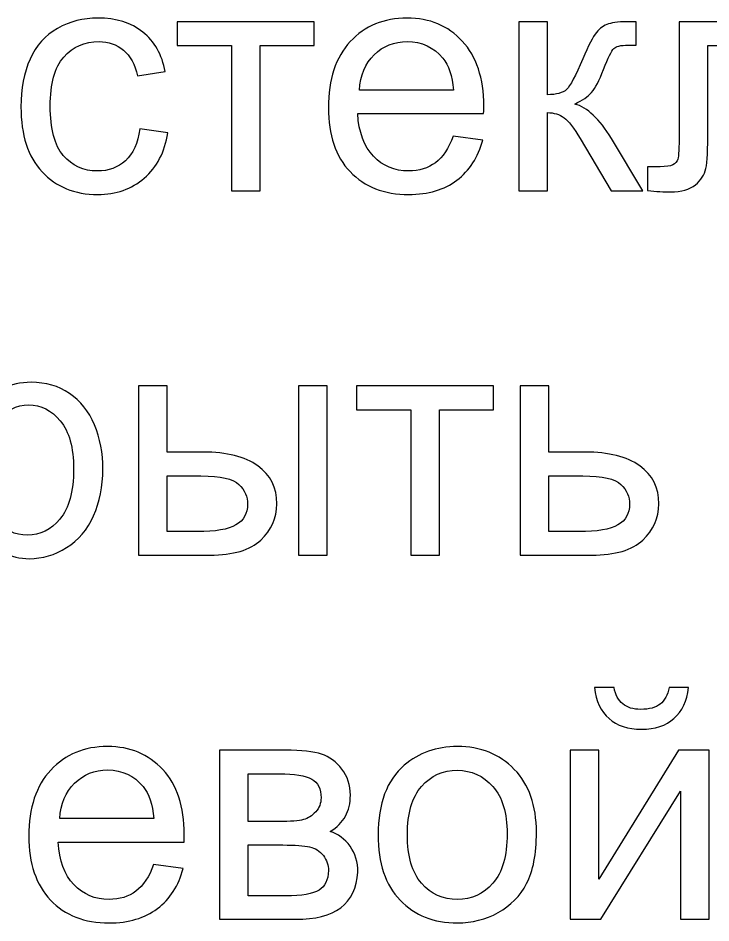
# Model space of a CAD drawing. Header units: millimetres. Extents: x 395 to 1406, y -158 to 315.
# Drawn here: x 902.78 to 920.88, y 258.74 to 282.36 of the extents above; entities that cross this region are included whole.
import ezdxf

# ---------------------------------------------------------------- set-up
doc = ezdxf.new("R2010")
doc.units = ezdxf.units.MM
doc.header["$MEASUREMENT"] = 0
doc.layers.add('layer 1', color=7, linetype='Continuous')
doc.layers.add('Roja', color=1, linetype='Continuous')

msp = doc.modelspace()

# ---------------------------------------------------------------- linework, layer by layer
at = {"layer": 'layer 1', "color": 1}
for points, knots in [([(905.9596, 279.4665), (905.9596, 279.4665), (906.6915, 279.3644), (906.6915, 279.3644), (906.6915, 279.3644), (906.6106, 278.8609), (906.4064, 278.4681), (906.0759, 278.183), (906.0759, 278.183), (905.7455, 277.8979), (905.3385, 277.7561), (904.8577, 277.7561), (904.8577, 277.7561), (904.2549, 277.7561), (903.7699, 277.9532), (903.404, 278.3475), (903.404, 278.3475), (903.0366, 278.7418), (902.8537, 279.3062), (902.8537, 280.0409), (902.8537, 280.0409), (902.8537, 280.5174), (902.9331, 280.933), (903.0905, 281.2904), (903.0905, 281.2904), (903.248, 281.6464), (903.4876, 281.9144), (903.811, 282.0917), (903.811, 282.0917), (904.1329, 282.2704), (904.4832, 282.3597), (904.8633, 282.3597), (904.8633, 282.3597), (905.3413, 282.3597), (905.7341, 282.2392), (906.0377, 281.9967), (906.0377, 281.9967), (906.3426, 281.7541), (906.5383, 281.4095), (906.6234, 280.9642), (906.6234, 280.9642), (906.6234, 280.9642), (905.9001, 280.8536), (905.9001, 280.8536), (905.9001, 280.8536), (905.8306, 281.15), (905.7086, 281.3726), (905.5313, 281.523), (905.5313, 281.523), (905.3555, 281.6719), (905.1427, 281.7471), (904.8931, 281.7471), (904.8931, 281.7471), (904.5159, 281.7471), (904.2095, 281.6123), (903.9727, 281.3428), (903.9727, 281.3428), (903.7372, 281.072), (903.6195, 280.6465), (903.6195, 280.0622), (903.6195, 280.0622), (903.6195, 279.4693), (903.733, 279.0396), (903.9599, 278.7716), (903.9599, 278.7716), (904.1883, 278.5035), (904.4847, 278.3688), (904.8492, 278.3688), (904.8492, 278.3688), (905.1442, 278.3688), (905.3895, 278.4581), (905.5852, 278.6382), (905.5852, 278.6382), (905.7824, 278.8169), (905.9072, 279.0935), (905.9596, 279.4665)], [0, 0, 0, 0, 0.05, 0.05, 0.05, 0.05, 0.1, 0.1, 0.1, 0.1, 0.15, 0.15, 0.15, 0.15, 0.2, 0.2, 0.2, 0.2, 0.25, 0.25, 0.25, 0.25, 0.3, 0.3, 0.3, 0.3, 0.35, 0.35, 0.35, 0.35, 0.4, 0.4, 0.4, 0.4, 0.45, 0.45, 0.45, 0.45, 0.5, 0.5, 0.5, 0.5, 0.55, 0.55, 0.55, 0.55, 0.6, 0.6, 0.6, 0.6, 0.65, 0.65, 0.65, 0.65, 0.7, 0.7, 0.7, 0.7, 0.75, 0.75, 0.75, 0.75, 0.8, 0.8, 0.8, 0.8, 0.85, 0.85, 0.85, 0.85, 0.9, 0.9, 0.9, 0.9, 1, 1, 1, 1]), ([(906.9382, 282.2661), (906.9382, 282.2661), (910.5122, 282.2661), (910.5122, 282.2661), (910.5122, 282.2661), (910.5122, 282.2661), (910.5122, 281.6449), (910.5122, 281.6449), (910.5122, 281.6449), (910.5122, 281.6449), (909.0996, 281.6449), (909.0996, 281.6449), (909.0996, 281.6449), (909.0996, 281.6449), (909.0996, 277.8497), (909.0996, 277.8497), (909.0996, 277.8497), (909.0996, 277.8497), (908.3508, 277.8497), (908.3508, 277.8497), (908.3508, 277.8497), (908.3508, 277.8497), (908.3508, 281.6449), (908.3508, 281.6449), (908.3508, 281.6449), (908.3508, 281.6449), (906.9382, 281.6449), (906.9382, 281.6449), (906.9382, 281.6449), (906.9382, 281.6449), (906.9382, 282.2661), (906.9382, 282.2661)], [0, 0, 0, 0, 0.1111111, 0.1111111, 0.1111111, 0.1111111, 0.2222222, 0.2222222, 0.2222222, 0.2222222, 0.3333333, 0.3333333, 0.3333333, 0.3333333, 0.4444444, 0.4444444, 0.4444444, 0.4444445, 0.5555556, 0.5555556, 0.5555556, 0.5555556, 0.6666667, 0.6666667, 0.6666667, 0.6666667, 0.7777778, 0.7777778, 0.7777778, 0.7777778, 1, 1, 1, 1]), ([(914.1444, 279.2793), (914.1444, 279.2793), (914.9188, 279.1772), (914.9188, 279.1772), (914.9188, 279.1772), (914.7982, 278.7276), (914.5727, 278.3773), (914.2437, 278.1291), (914.2437, 278.1291), (913.9146, 277.8809), (913.4948, 277.7561), (912.9828, 277.7561), (912.9828, 277.7561), (912.339, 277.7561), (911.8284, 277.9547), (911.4511, 278.3518), (911.4511, 278.3518), (911.0739, 278.7475), (910.8853, 279.3048), (910.8853, 280.021), (910.8853, 280.021), (910.8853, 280.7614), (911.0753, 281.3372), (911.4568, 281.7456), (911.4568, 281.7456), (911.8383, 282.1555), (912.3333, 282.3597), (912.9417, 282.3597), (912.9417, 282.3597), (913.5303, 282.3597), (914.0111, 282.1598), (914.3841, 281.7584), (914.3841, 281.7584), (914.7571, 281.357), (914.9443, 280.7926), (914.9443, 280.065), (914.9443, 280.065), (914.9443, 280.021), (914.9429, 279.9544), (914.94, 279.8665), (914.94, 279.8665), (914.94, 279.8665), (911.6511, 279.8665), (911.6511, 279.8665), (911.6511, 279.8665), (911.6795, 279.3828), (911.8156, 279.0112), (912.0624, 278.7545), (912.0624, 278.7545), (912.3078, 278.4978), (912.6155, 278.3688), (912.9828, 278.3688), (912.9828, 278.3688), (913.2566, 278.3688), (913.4906, 278.4411), (913.6835, 278.5858), (913.6835, 278.5858), (913.8778, 278.7304), (914.0309, 278.9616), (914.1444, 279.2793)], [0, 0, 0, 0, 0.0625, 0.0625, 0.0625, 0.0625, 0.125, 0.125, 0.125, 0.125, 0.1875, 0.1875, 0.1875, 0.1875, 0.25, 0.25, 0.25, 0.25, 0.3125, 0.3125, 0.3125, 0.3125, 0.375, 0.375, 0.375, 0.375, 0.4375, 0.4375, 0.4375, 0.4375, 0.5, 0.5, 0.5, 0.5, 0.5625, 0.5625, 0.5625, 0.5625, 0.625, 0.625, 0.625, 0.625, 0.6875, 0.6875, 0.6875, 0.6875, 0.75, 0.75, 0.75, 0.75, 0.8125, 0.8125, 0.8125, 0.8125, 0.875, 0.875, 0.875, 0.875, 1, 1, 1, 1]), ([(915.8562, 282.2661), (915.8562, 282.2661), (916.6051, 282.2661), (916.6051, 282.2661), (916.6051, 282.2661), (916.6051, 282.2661), (916.6051, 280.36), (916.6051, 280.36), (916.6051, 280.36), (916.8433, 280.36), (917.0107, 280.4054), (917.1071, 280.4976), (917.1071, 280.4976), (917.2021, 280.5883), (917.3425, 280.8536), (917.5298, 281.2946), (917.5298, 281.2946), (917.6773, 281.6435), (917.7964, 281.8733), (917.8872, 281.9839), (917.8872, 281.9839), (917.9793, 282.0945), (918.0843, 282.1697), (918.2034, 282.208), (918.2034, 282.208), (918.324, 282.2463), (918.5154, 282.2661), (918.7778, 282.2661), (918.7778, 282.2661), (918.7778, 282.2661), (918.9281, 282.2661), (918.9281, 282.2661), (918.9281, 282.2661), (918.9281, 282.2661), (918.9281, 281.6492), (918.9281, 281.6492), (918.9281, 281.6492), (918.9281, 281.6492), (918.7197, 281.6534), (918.7197, 281.6534), (918.7197, 281.6534), (918.5225, 281.6534), (918.3963, 281.6237), (918.341, 281.5655), (918.341, 281.5655), (918.2828, 281.5045), (918.1935, 281.323), (918.0744, 281.0209), (918.0744, 281.0209), (917.9609, 280.7316), (917.8574, 280.5316), (917.7623, 280.421), (917.7623, 280.421), (917.6687, 280.3104), (917.5227, 280.2097), (917.3255, 280.1175), (917.3255, 280.1175), (917.6475, 280.031), (917.9652, 279.7317), (918.2772, 279.2183), (918.2772, 279.2183), (918.2772, 279.2183), (919.0983, 277.8497), (919.0983, 277.8497), (919.0983, 277.8497), (919.0983, 277.8497), (918.2758, 277.8497), (918.2758, 277.8497), (918.2758, 277.8497), (918.2758, 277.8497), (917.4659, 279.2141), (917.4659, 279.2141), (917.4659, 279.2141), (917.3028, 279.4906), (917.161, 279.6722), (917.0405, 279.7601), (917.0405, 279.7601), (916.9185, 279.848), (916.7738, 279.892), (916.6051, 279.892), (916.6051, 279.892), (916.6051, 279.892), (916.6051, 277.8497), (916.6051, 277.8497), (916.6051, 277.8497), (916.6051, 277.8497), (915.8562, 277.8497), (915.8562, 277.8497), (915.8562, 277.8497), (915.8562, 277.8497), (915.8562, 282.2661), (915.8562, 282.2661)], [0, 0, 0, 0, 0.0416667, 0.0416667, 0.0416667, 0.0416667, 0.0833333, 0.0833333, 0.0833333, 0.0833333, 0.125, 0.125, 0.125, 0.125, 0.1666667, 0.1666667, 0.1666667, 0.1666667, 0.2083333, 0.2083333, 0.2083333, 0.2083333, 0.25, 0.25, 0.25, 0.25, 0.2916667, 0.2916667, 0.2916667, 0.2916667, 0.3333333, 0.3333333, 0.3333333, 0.3333333, 0.375, 0.375, 0.375, 0.375, 0.4166667, 0.4166667, 0.4166667, 0.4166667, 0.4583333, 0.4583333, 0.4583333, 0.4583333, 0.5, 0.5, 0.5, 0.5, 0.5416667, 0.5416667, 0.5416667, 0.5416667, 0.5833333, 0.5833333, 0.5833333, 0.5833333, 0.625, 0.625, 0.625, 0.625, 0.6666667, 0.6666667, 0.6666667, 0.6666667, 0.7083333, 0.7083333, 0.7083333, 0.7083333, 0.75, 0.75, 0.75, 0.75, 0.7916667, 0.7916667, 0.7916667, 0.7916667, 0.8333333, 0.8333333, 0.8333333, 0.8333333, 0.875, 0.875, 0.875, 0.875, 0.9166667, 0.9166667, 0.9166667, 0.9166667, 1, 1, 1, 1]), ([(920.0485, 282.2661), (920.0485, 282.2661), (923.5289, 282.2661), (923.5289, 282.2661), (923.5289, 282.2661), (923.5289, 282.2661), (923.5289, 277.854), (923.5289, 277.854), (923.5289, 277.854), (923.5289, 277.854), (922.7801, 277.854), (922.7801, 277.854), (922.7801, 277.854), (922.7801, 277.854), (922.7801, 281.6449), (922.7801, 281.6449), (922.7801, 281.6449), (922.7801, 281.6449), (920.7974, 281.6449), (920.7974, 281.6449), (920.7974, 281.6449), (920.7974, 281.6449), (920.7974, 279.4481), (920.7974, 279.4481), (920.7974, 279.4481), (920.7974, 278.9361), (920.7804, 278.5985), (920.7477, 278.434), (920.7477, 278.434), (920.7137, 278.2709), (920.6229, 278.1291), (920.474, 278.0071), (920.474, 278.0071), (920.3237, 277.8852), (920.1081, 277.8242), (919.8259, 277.8242), (919.8259, 277.8242), (919.6514, 277.8242), (919.45, 277.8355), (919.2231, 277.8568), (919.2231, 277.8568), (919.2231, 277.8568), (919.2231, 278.4794), (919.2231, 278.4794), (919.2231, 278.4794), (919.2231, 278.4794), (919.5507, 278.4794), (919.5507, 278.4794), (919.5507, 278.4794), (919.7053, 278.4794), (919.8159, 278.495), (919.8826, 278.5276), (919.8826, 278.5276), (919.9493, 278.5588), (919.9932, 278.6099), (920.0159, 278.6794), (920.0159, 278.6794), (920.0372, 278.7489), (920.0485, 278.9744), (920.0485, 279.3559), (920.0485, 279.3559), (920.0485, 279.3559), (920.0485, 282.2661), (920.0485, 282.2661)], [0, 0, 0, 0, 0.0588235, 0.0588235, 0.0588235, 0.0588235, 0.1176471, 0.1176471, 0.1176471, 0.1176471, 0.1764706, 0.1764706, 0.1764706, 0.1764706, 0.2352941, 0.2352941, 0.2352941, 0.2352941, 0.2941176, 0.2941176, 0.2941176, 0.2941177, 0.3529412, 0.3529412, 0.3529412, 0.3529412, 0.4117647, 0.4117647, 0.4117647, 0.4117647, 0.4705882, 0.4705882, 0.4705882, 0.4705882, 0.5294118, 0.5294118, 0.5294118, 0.5294118, 0.5882353, 0.5882353, 0.5882353, 0.5882353, 0.6470588, 0.6470588, 0.6470588, 0.6470588, 0.7058824, 0.7058824, 0.7058824, 0.7058824, 0.7647059, 0.7647059, 0.7647059, 0.7647059, 0.8235294, 0.8235294, 0.8235294, 0.8235294, 0.8823529, 0.8823529, 0.8823529, 0.882353, 1, 1, 1, 1]), ([(911.6937, 280.4791), (911.6937, 280.4791), (914.1529, 280.4791), (914.1529, 280.4791), (914.1529, 280.4791), (914.1203, 280.8507), (914.0253, 281.1287), (913.8707, 281.3145), (913.8707, 281.3145), (913.6338, 281.6024), (913.3246, 281.7471), (912.946, 281.7471), (912.946, 281.7471), (912.6028, 281.7471), (912.3148, 281.6322), (912.0808, 281.4024), (912.0808, 281.4024), (911.8482, 281.1727), (911.7192, 280.8649), (911.6937, 280.4791)], [0, 0, 0, 0, 0.1666667, 0.1666667, 0.1666667, 0.1666667, 0.3333333, 0.3333333, 0.3333333, 0.3333333, 0.5, 0.5, 0.5, 0.5, 0.6666667, 0.6666667, 0.6666667, 0.6666667, 1, 1, 1, 1])]:
    msp.add_open_spline(points, degree=3, knots=knots, dxfattribs=at)
at = {"layer": 'Roja', "color": 1}
for points, knots in [([(901.1645, 266.6498), (901.1645, 266.6498), (901.1645, 272.7596), (901.1645, 272.7596), (901.1645, 272.7596), (901.1645, 272.7596), (901.8453, 272.7596), (901.8453, 272.7596), (901.8453, 272.7596), (901.8453, 272.7596), (901.8453, 272.1796), (901.8453, 272.1796), (901.8453, 272.1796), (902.0055, 272.4036), (902.1871, 272.5724), (902.3899, 272.6845), (902.3899, 272.6845), (902.5913, 272.7965), (902.8366, 272.8532), (903.1245, 272.8532), (903.1245, 272.8532), (903.5018, 272.8532), (903.8337, 272.7568), (904.1216, 272.5625), (904.1216, 272.5625), (904.4095, 272.3696), (904.6265, 272.0959), (904.774, 271.7442), (904.774, 271.7442), (904.9201, 271.391), (904.9938, 271.0053), (904.9938, 270.584), (904.9938, 270.584), (904.9938, 270.1344), (904.913, 269.7288), (904.7513, 269.3672), (904.7513, 269.3672), (904.5896, 269.0069), (904.3542, 268.7304), (904.045, 268.5375), (904.045, 268.5375), (903.7372, 268.346), (903.4125, 268.2496), (903.0721, 268.2496), (903.0721, 268.2496), (902.8225, 268.2496), (902.5984, 268.3021), (902.4012, 268.407), (902.4012, 268.407), (902.2027, 268.512), (902.041, 268.6439), (901.9134, 268.8041), (901.9134, 268.8041), (901.9134, 268.8041), (901.9134, 266.6498), (901.9134, 266.6498), (901.9134, 266.6498), (901.9134, 266.6498), (901.1645, 266.6498), (901.1645, 266.6498)], [0, 0, 0, 0, 0.0625, 0.0625, 0.0625, 0.0625, 0.125, 0.125, 0.125, 0.125, 0.1875, 0.1875, 0.1875, 0.1875, 0.25, 0.25, 0.25, 0.25, 0.3125, 0.3125, 0.3125, 0.3125, 0.375, 0.375, 0.375, 0.375, 0.4375, 0.4375, 0.4375, 0.4375, 0.5, 0.5, 0.5, 0.5, 0.5625, 0.5625, 0.5625, 0.5625, 0.625, 0.625, 0.625, 0.625, 0.6875, 0.6875, 0.6875, 0.6875, 0.75, 0.75, 0.75, 0.75, 0.8125, 0.8125, 0.8125, 0.8125, 0.875, 0.875, 0.875, 0.875, 1, 1, 1, 1]), ([(905.9228, 272.7596), (905.9228, 272.7596), (906.6716, 272.7596), (906.6716, 272.7596), (906.6716, 272.7596), (906.6716, 272.7596), (906.6716, 271.0322), (906.6716, 271.0322), (906.6716, 271.0322), (906.6716, 271.0322), (907.6161, 271.0322), (907.6161, 271.0322), (907.6161, 271.0322), (908.2331, 271.0322), (908.7068, 270.9131), (909.0401, 270.6734), (909.0401, 270.6734), (909.3734, 270.4337), (909.5393, 270.1032), (909.5393, 269.682), (909.5393, 269.682), (909.5393, 269.3133), (909.4003, 268.9984), (909.1223, 268.7361), (909.1223, 268.7361), (908.8444, 268.4737), (908.4004, 268.3432), (907.7892, 268.3432), (907.7892, 268.3432), (907.7892, 268.3432), (905.9228, 268.3432), (905.9228, 268.3432), (905.9228, 268.3432), (905.9228, 268.3432), (905.9228, 272.7596), (905.9228, 272.7596)], [0, 0, 0, 0, 0.1, 0.1, 0.1, 0.1, 0.2, 0.2, 0.2, 0.2, 0.3, 0.3, 0.3, 0.3, 0.4, 0.4, 0.4, 0.4, 0.5, 0.5, 0.5, 0.5, 0.6, 0.6, 0.6, 0.6, 0.7, 0.7, 0.7, 0.7, 0.8, 0.8, 0.8, 0.8, 1, 1, 1, 1]), ([(910.1009, 272.7596), (910.1009, 272.7596), (910.8498, 272.7596), (910.8498, 272.7596), (910.8498, 272.7596), (910.8498, 272.7596), (910.8498, 268.3432), (910.8498, 268.3432), (910.8498, 268.3432), (910.8498, 268.3432), (910.1009, 268.3432), (910.1009, 268.3432), (910.1009, 268.3432), (910.1009, 268.3432), (910.1009, 272.7596), (910.1009, 272.7596)], [0, 0, 0, 0, 0.2, 0.2, 0.2, 0.2, 0.4, 0.4, 0.4, 0.4, 0.6, 0.6, 0.6, 0.6, 1, 1, 1, 1]), ([(911.6227, 272.7596), (911.6227, 272.7596), (915.1967, 272.7596), (915.1967, 272.7596), (915.1967, 272.7596), (915.1967, 272.7596), (915.1967, 272.1384), (915.1967, 272.1384), (915.1967, 272.1384), (915.1967, 272.1384), (913.7841, 272.1384), (913.7841, 272.1384), (913.7841, 272.1384), (913.7841, 272.1384), (913.7841, 268.3432), (913.7841, 268.3432), (913.7841, 268.3432), (913.7841, 268.3432), (913.0353, 268.3432), (913.0353, 268.3432), (913.0353, 268.3432), (913.0353, 268.3432), (913.0353, 272.1384), (913.0353, 272.1384), (913.0353, 272.1384), (913.0353, 272.1384), (911.6227, 272.1384), (911.6227, 272.1384), (911.6227, 272.1384), (911.6227, 272.1384), (911.6227, 272.7596), (911.6227, 272.7596)], [0, 0, 0, 0, 0.1111111, 0.1111111, 0.1111111, 0.1111111, 0.2222222, 0.2222222, 0.2222222, 0.2222222, 0.3333333, 0.3333333, 0.3333333, 0.3333333, 0.4444444, 0.4444444, 0.4444444, 0.4444445, 0.5555556, 0.5555556, 0.5555556, 0.5555556, 0.6666667, 0.6666667, 0.6666667, 0.6666667, 0.7777778, 0.7777778, 0.7777778, 0.7777778, 1, 1, 1, 1]), ([(915.8945, 272.7596), (915.8945, 272.7596), (916.6433, 272.7596), (916.6433, 272.7596), (916.6433, 272.7596), (916.6433, 272.7596), (916.6433, 271.0322), (916.6433, 271.0322), (916.6433, 271.0322), (916.6433, 271.0322), (917.5907, 271.0322), (917.5907, 271.0322), (917.5907, 271.0322), (918.2091, 271.0322), (918.6842, 270.9131), (919.0189, 270.6734), (919.0189, 270.6734), (919.3522, 270.4337), (919.5196, 270.1032), (919.5196, 269.682), (919.5196, 269.682), (919.5196, 269.3133), (919.3806, 268.9984), (919.1012, 268.7361), (919.1012, 268.7361), (918.8232, 268.4737), (918.3779, 268.3432), (917.7652, 268.3432), (917.7652, 268.3432), (917.7652, 268.3432), (915.8945, 268.3432), (915.8945, 268.3432), (915.8945, 268.3432), (915.8945, 268.3432), (915.8945, 272.7596), (915.8945, 272.7596)], [0, 0, 0, 0, 0.1, 0.1, 0.1, 0.1, 0.2, 0.2, 0.2, 0.2, 0.3, 0.3, 0.3, 0.3, 0.4, 0.4, 0.4, 0.4, 0.5, 0.5, 0.5, 0.5, 0.6, 0.6, 0.6, 0.6, 0.7, 0.7, 0.7, 0.7, 0.8, 0.8, 0.8, 0.8, 1, 1, 1, 1]), ([(901.8453, 270.5245), (901.8453, 269.9586), (901.9602, 269.5402), (902.1885, 269.2693), (902.1885, 269.2693), (902.4183, 268.9984), (902.6962, 268.8623), (903.0224, 268.8623), (903.0224, 268.8623), (903.3543, 268.8623), (903.638, 269.0027), (903.8734, 269.2835), (903.8734, 269.2835), (904.1102, 269.5643), (904.2279, 269.9983), (904.2279, 270.5869), (904.2279, 270.5869), (904.2279, 271.1485), (904.1131, 271.5683), (903.8819, 271.8477), (903.8819, 271.8477), (903.6507, 272.1271), (903.3756, 272.2661), (903.0551, 272.2661), (903.0551, 272.2661), (902.7374, 272.2661), (902.4566, 272.1172), (902.2126, 271.8207), (902.2126, 271.8207), (901.9673, 271.5229), (901.8453, 271.0918), (901.8453, 270.5245)], [0, 0, 0, 0, 0.1111111, 0.1111111, 0.1111111, 0.1111111, 0.2222222, 0.2222222, 0.2222222, 0.2222222, 0.3333333, 0.3333333, 0.3333333, 0.3333333, 0.4444444, 0.4444444, 0.4444444, 0.4444445, 0.5555556, 0.5555556, 0.5555556, 0.5555556, 0.6666667, 0.6666667, 0.6666667, 0.6666667, 0.7777778, 0.7777778, 0.7777778, 0.7777778, 1, 1, 1, 1]), ([(906.6716, 268.9559), (906.6716, 268.9559), (907.4573, 268.9559), (907.4573, 268.9559), (907.4573, 268.9559), (907.9296, 268.9559), (908.2685, 269.014), (908.4699, 269.1303), (908.4699, 269.1303), (908.6727, 269.2466), (908.7734, 269.4282), (908.7734, 269.6749), (908.7734, 269.6749), (908.7734, 269.8664), (908.6983, 270.0366), (908.5494, 270.1869), (908.5494, 270.1869), (908.399, 270.3358), (908.0686, 270.411), (907.5566, 270.411), (907.5566, 270.411), (907.5566, 270.411), (906.6716, 270.411), (906.6716, 270.411), (906.6716, 270.411), (906.6716, 270.411), (906.6716, 268.9559), (906.6716, 268.9559)], [0, 0, 0, 0, 0.125, 0.125, 0.125, 0.125, 0.25, 0.25, 0.25, 0.25, 0.375, 0.375, 0.375, 0.375, 0.5, 0.5, 0.5, 0.5, 0.625, 0.625, 0.625, 0.625, 0.75, 0.75, 0.75, 0.75, 1, 1, 1, 1]), ([(916.6433, 268.9559), (916.6433, 268.9559), (917.4319, 268.9559), (917.4319, 268.9559), (917.4319, 268.9559), (917.907, 268.9559), (918.246, 269.014), (918.4488, 269.1303), (918.4488, 269.1303), (918.6516, 269.2466), (918.7537, 269.4282), (918.7537, 269.6749), (918.7537, 269.6749), (918.7537, 269.8664), (918.6785, 270.0366), (918.5282, 270.1869), (918.5282, 270.1869), (918.3779, 270.3358), (918.046, 270.411), (917.5312, 270.411), (917.5312, 270.411), (917.5312, 270.411), (916.6433, 270.411), (916.6433, 270.411), (916.6433, 270.411), (916.6433, 270.411), (916.6433, 268.9559), (916.6433, 268.9559)], [0, 0, 0, 0, 0.125, 0.125, 0.125, 0.125, 0.25, 0.25, 0.25, 0.25, 0.375, 0.375, 0.375, 0.375, 0.5, 0.5, 0.5, 0.5, 0.625, 0.625, 0.625, 0.625, 0.75, 0.75, 0.75, 0.75, 1, 1, 1, 1]), ([(919.7848, 264.887), (919.7848, 264.887), (920.2954, 264.887), (920.2954, 264.887), (920.2954, 264.887), (920.2543, 264.5366), (920.1266, 264.2672), (919.9139, 264.08), (919.9139, 264.08), (919.7011, 263.8913), (919.4189, 263.7977), (919.0658, 263.7977), (919.0658, 263.7977), (918.7112, 263.7977), (918.4275, 263.8913), (918.2162, 264.0771), (918.2162, 264.0771), (918.0049, 264.2643), (917.8773, 264.5338), (917.8361, 264.887), (917.8361, 264.887), (917.8361, 264.887), (918.3467, 264.887), (918.3467, 264.887), (918.3467, 264.887), (918.385, 264.6955), (918.463, 264.5522), (918.5779, 264.4586), (918.5779, 264.4586), (918.6928, 264.3636), (918.8488, 264.3168), (919.0431, 264.3168), (919.0431, 264.3168), (919.2686, 264.3168), (919.4388, 264.3622), (919.5536, 264.4544), (919.5536, 264.4544), (919.6685, 264.5452), (919.7465, 264.6898), (919.7848, 264.887)], [0, 0, 0, 0, 0.0909091, 0.0909091, 0.0909091, 0.0909091, 0.1818182, 0.1818182, 0.1818182, 0.1818182, 0.2727273, 0.2727273, 0.2727273, 0.2727273, 0.3636364, 0.3636364, 0.3636364, 0.3636364, 0.4545455, 0.4545455, 0.4545455, 0.4545455, 0.5454545, 0.5454545, 0.5454545, 0.5454546, 0.6363636, 0.6363636, 0.6363636, 0.6363636, 0.7272727, 0.7272727, 0.7272727, 0.7272727, 0.8181818, 0.8181818, 0.8181818, 0.8181818, 1, 1, 1, 1]), ([(906.3185, 260.2663), (906.3185, 260.2663), (907.0929, 260.1642), (907.0929, 260.1642), (907.0929, 260.1642), (906.9723, 259.7146), (906.7468, 259.3643), (906.4178, 259.1161), (906.4178, 259.1161), (906.0887, 258.8679), (905.6689, 258.7431), (905.1569, 258.7431), (905.1569, 258.7431), (904.5131, 258.7431), (904.0025, 258.9417), (903.6252, 259.3388), (903.6252, 259.3388), (903.248, 259.7345), (903.0594, 260.2918), (903.0594, 261.008), (903.0594, 261.008), (903.0594, 261.7484), (903.2494, 262.3242), (903.6309, 262.7326), (903.6309, 262.7326), (904.0124, 263.1425), (904.5074, 263.3467), (905.1158, 263.3467), (905.1158, 263.3467), (905.7044, 263.3467), (906.1852, 263.1468), (906.5582, 262.7454), (906.5582, 262.7454), (906.9312, 262.344), (907.1184, 261.7796), (907.1184, 261.052), (907.1184, 261.052), (907.1184, 261.008), (907.117, 260.9414), (907.1141, 260.8535), (907.1141, 260.8535), (907.1141, 260.8535), (903.8252, 260.8535), (903.8252, 260.8535), (903.8252, 260.8535), (903.8536, 260.3698), (903.9897, 259.9982), (904.2365, 259.7415), (904.2365, 259.7415), (904.4819, 259.4848), (904.7896, 259.3558), (905.1569, 259.3558), (905.1569, 259.3558), (905.4307, 259.3558), (905.6647, 259.4281), (905.8576, 259.5728), (905.8576, 259.5728), (906.0519, 259.7174), (906.205, 259.9486), (906.3185, 260.2663)], [0, 0, 0, 0, 0.0625, 0.0625, 0.0625, 0.0625, 0.125, 0.125, 0.125, 0.125, 0.1875, 0.1875, 0.1875, 0.1875, 0.25, 0.25, 0.25, 0.25, 0.3125, 0.3125, 0.3125, 0.3125, 0.375, 0.375, 0.375, 0.375, 0.4375, 0.4375, 0.4375, 0.4375, 0.5, 0.5, 0.5, 0.5, 0.5625, 0.5625, 0.5625, 0.5625, 0.625, 0.625, 0.625, 0.625, 0.6875, 0.6875, 0.6875, 0.6875, 0.75, 0.75, 0.75, 0.75, 0.8125, 0.8125, 0.8125, 0.8125, 0.875, 0.875, 0.875, 0.875, 1, 1, 1, 1]), ([(912.1844, 261.0449), (912.1844, 261.8604), (912.4113, 262.4646), (912.8666, 262.8574), (912.8666, 262.8574), (913.2453, 263.1836), (913.709, 263.3467), (914.2551, 263.3467), (914.2551, 263.3467), (914.8607, 263.3467), (915.357, 263.1482), (915.7428, 262.7511), (915.7428, 262.7511), (916.1271, 262.3554), (916.32, 261.8065), (916.32, 261.1073), (916.32, 261.1073), (916.32, 260.54), (916.2349, 260.0947), (916.0647, 259.7699), (916.0647, 259.7699), (915.8946, 259.4451), (915.6464, 259.1927), (915.3202, 259.0126), (915.3202, 259.0126), (914.9954, 258.8324), (914.6394, 258.7431), (914.2551, 258.7431), (914.2551, 258.7431), (913.6367, 258.7431), (913.1375, 258.9402), (912.756, 259.3359), (912.756, 259.3359), (912.3745, 259.7316), (912.1844, 260.3018), (912.1844, 261.0449)], [0, 0, 0, 0, 0.1, 0.1, 0.1, 0.1, 0.2, 0.2, 0.2, 0.2, 0.3, 0.3, 0.3, 0.3, 0.4, 0.4, 0.4, 0.4, 0.5, 0.5, 0.5, 0.5, 0.6, 0.6, 0.6, 0.6, 0.7, 0.7, 0.7, 0.7, 0.8, 0.8, 0.8, 0.8, 1, 1, 1, 1]), ([(908.0388, 263.2531), (908.0388, 263.2531), (909.762, 263.2531), (909.762, 263.2531), (909.762, 263.2531), (910.1846, 263.2531), (910.4995, 263.2177), (910.7066, 263.1468), (910.7066, 263.1468), (910.9122, 263.0758), (911.0895, 262.9468), (911.237, 262.7582), (911.237, 262.7582), (911.3859, 262.5681), (911.4596, 262.3426), (911.4596, 262.0788), (911.4596, 262.0788), (911.4596, 261.8675), (911.4157, 261.6831), (911.3292, 261.5271), (911.3292, 261.5271), (911.2412, 261.3697), (911.1108, 261.2378), (910.9349, 261.1328), (910.9349, 261.1328), (911.142, 261.0634), (911.3136, 260.9343), (911.4511, 260.7442), (911.4511, 260.7442), (911.5873, 260.5556), (911.6554, 260.3301), (911.6554, 260.0706), (911.6554, 260.0706), (911.6284, 259.6522), (911.4781, 259.3416), (911.2072, 259.1402), (911.2072, 259.1402), (910.9363, 258.9374), (910.542, 258.8367), (910.0258, 258.8367), (910.0258, 258.8367), (910.0258, 258.8367), (908.0388, 258.8367), (908.0388, 258.8367), (908.0388, 258.8367), (908.0388, 258.8367), (908.0388, 263.2531), (908.0388, 263.2531)], [0, 0, 0, 0, 0.0769231, 0.0769231, 0.0769231, 0.0769231, 0.1538462, 0.1538462, 0.1538462, 0.1538462, 0.2307692, 0.2307692, 0.2307692, 0.2307692, 0.3076923, 0.3076923, 0.3076923, 0.3076923, 0.3846154, 0.3846154, 0.3846154, 0.3846154, 0.4615385, 0.4615385, 0.4615385, 0.4615385, 0.5384615, 0.5384615, 0.5384615, 0.5384615, 0.6153846, 0.6153846, 0.6153846, 0.6153846, 0.6923077, 0.6923077, 0.6923077, 0.6923077, 0.7692308, 0.7692308, 0.7692308, 0.7692308, 0.8461538, 0.8461538, 0.8461538, 0.8461539, 1, 1, 1, 1]), ([(917.1979, 263.2531), (917.1979, 263.2531), (917.9468, 263.2531), (917.9468, 263.2531), (917.9468, 263.2531), (917.9468, 263.2531), (917.9468, 259.8848), (917.9468, 259.8848), (917.9468, 259.8848), (917.9468, 259.8848), (920.0273, 263.2531), (920.0273, 263.2531), (920.0273, 263.2531), (920.0273, 263.2531), (920.8315, 263.2531), (920.8315, 263.2531), (920.8315, 263.2531), (920.8315, 263.2531), (920.8315, 258.8367), (920.8315, 258.8367), (920.8315, 258.8367), (920.8315, 258.8367), (920.0826, 258.8367), (920.0826, 258.8367), (920.0826, 258.8367), (920.0826, 258.8367), (920.0826, 262.1838), (920.0826, 262.1838), (920.0826, 262.1838), (920.0826, 262.1838), (918.0049, 258.8367), (918.0049, 258.8367), (918.0049, 258.8367), (918.0049, 258.8367), (917.1979, 258.8367), (917.1979, 258.8367), (917.1979, 258.8367), (917.1979, 258.8367), (917.1979, 263.2531), (917.1979, 263.2531)], [0, 0, 0, 0, 0.0909091, 0.0909091, 0.0909091, 0.0909091, 0.1818182, 0.1818182, 0.1818182, 0.1818182, 0.2727273, 0.2727273, 0.2727273, 0.2727273, 0.3636364, 0.3636364, 0.3636364, 0.3636364, 0.4545455, 0.4545455, 0.4545455, 0.4545455, 0.5454545, 0.5454545, 0.5454545, 0.5454546, 0.6363636, 0.6363636, 0.6363636, 0.6363636, 0.7272727, 0.7272727, 0.7272727, 0.7272727, 0.8181818, 0.8181818, 0.8181818, 0.8181818, 1, 1, 1, 1]), ([(903.8678, 261.4661), (903.8678, 261.4661), (906.327, 261.4661), (906.327, 261.4661), (906.327, 261.4661), (906.2944, 261.8377), (906.1994, 262.1157), (906.0448, 262.3015), (906.0448, 262.3015), (905.8079, 262.5894), (905.4987, 262.7341), (905.1201, 262.7341), (905.1201, 262.7341), (904.7769, 262.7341), (904.4889, 262.6192), (904.2549, 262.3894), (904.2549, 262.3894), (904.0223, 262.1597), (903.8933, 261.8519), (903.8678, 261.4661)], [0, 0, 0, 0, 0.1666667, 0.1666667, 0.1666667, 0.1666667, 0.3333333, 0.3333333, 0.3333333, 0.3333333, 0.5, 0.5, 0.5, 0.5, 0.6666667, 0.6666667, 0.6666667, 0.6666667, 1, 1, 1, 1]), ([(908.7877, 261.3895), (908.7877, 261.3895), (909.5819, 261.3895), (909.5819, 261.3895), (909.5819, 261.3895), (909.8982, 261.3895), (910.1166, 261.4066), (910.2343, 261.4392), (910.2343, 261.4392), (910.3534, 261.4732), (910.4598, 261.5399), (910.5534, 261.642), (910.5534, 261.642), (910.647, 261.7427), (910.6938, 261.8647), (910.6938, 262.0065), (910.6938, 262.0065), (910.6938, 262.2405), (910.6115, 262.4022), (910.4484, 262.4944), (910.4484, 262.4944), (910.2839, 262.5866), (910.0031, 262.6319), (909.606, 262.6319), (909.606, 262.6319), (909.606, 262.6319), (908.7877, 262.6319), (908.7877, 262.6319), (908.7877, 262.6319), (908.7877, 262.6319), (908.7877, 261.3895), (908.7877, 261.3895)], [0, 0, 0, 0, 0.1111111, 0.1111111, 0.1111111, 0.1111111, 0.2222222, 0.2222222, 0.2222222, 0.2222222, 0.3333333, 0.3333333, 0.3333333, 0.3333333, 0.4444444, 0.4444444, 0.4444444, 0.4444445, 0.5555556, 0.5555556, 0.5555556, 0.5555556, 0.6666667, 0.6666667, 0.6666667, 0.6666667, 0.7777778, 0.7777778, 0.7777778, 0.7777778, 1, 1, 1, 1]), ([(912.9503, 261.0435), (912.9503, 260.479), (913.0737, 260.0564), (913.3204, 259.777), (913.3204, 259.777), (913.5686, 259.4962), (913.8792, 259.3558), (914.2551, 259.3558), (914.2551, 259.3558), (914.6266, 259.3558), (914.9358, 259.4962), (915.184, 259.7784), (915.184, 259.7784), (915.4308, 260.0606), (915.5542, 260.4904), (915.5542, 261.0676), (915.5542, 261.0676), (915.5542, 261.6122), (915.4294, 262.0249), (915.1812, 262.3043), (915.1812, 262.3043), (914.933, 262.5851), (914.6238, 262.7255), (914.2551, 262.7255), (914.2551, 262.7255), (913.8792, 262.7255), (913.5686, 262.5866), (913.3204, 262.3072), (913.3204, 262.3072), (913.0737, 262.0278), (912.9503, 261.6065), (912.9503, 261.0435)], [0, 0, 0, 0, 0.1111111, 0.1111111, 0.1111111, 0.1111111, 0.2222222, 0.2222222, 0.2222222, 0.2222222, 0.3333333, 0.3333333, 0.3333333, 0.3333333, 0.4444444, 0.4444444, 0.4444444, 0.4444445, 0.5555556, 0.5555556, 0.5555556, 0.5555556, 0.6666667, 0.6666667, 0.6666667, 0.6666667, 0.7777778, 0.7777778, 0.7777778, 0.7777778, 1, 1, 1, 1]), ([(908.7877, 259.4494), (908.7877, 259.4494), (909.7705, 259.4494), (909.7705, 259.4494), (909.7705, 259.4494), (910.1931, 259.4494), (910.4839, 259.499), (910.6413, 259.5969), (910.6413, 259.5969), (910.7987, 259.6962), (910.881, 259.8649), (910.8895, 260.1075), (910.8895, 260.1075), (910.8895, 260.2479), (910.8441, 260.3798), (910.7534, 260.5003), (910.7534, 260.5003), (910.6612, 260.6209), (910.542, 260.6974), (910.396, 260.7286), (910.396, 260.7286), (910.2499, 260.7613), (910.0144, 260.7769), (909.6911, 260.7769), (909.6911, 260.7769), (909.6911, 260.7769), (908.7877, 260.7769), (908.7877, 260.7769), (908.7877, 260.7769), (908.7877, 260.7769), (908.7877, 259.4494), (908.7877, 259.4494)], [0, 0, 0, 0, 0.1111111, 0.1111111, 0.1111111, 0.1111111, 0.2222222, 0.2222222, 0.2222222, 0.2222222, 0.3333333, 0.3333333, 0.3333333, 0.3333333, 0.4444444, 0.4444444, 0.4444444, 0.4444445, 0.5555556, 0.5555556, 0.5555556, 0.5555556, 0.6666667, 0.6666667, 0.6666667, 0.6666667, 0.7777778, 0.7777778, 0.7777778, 0.7777778, 1, 1, 1, 1])]:
    msp.add_open_spline(points, degree=3, knots=knots, dxfattribs=at)

doc.saveas('drawing.dxf')
